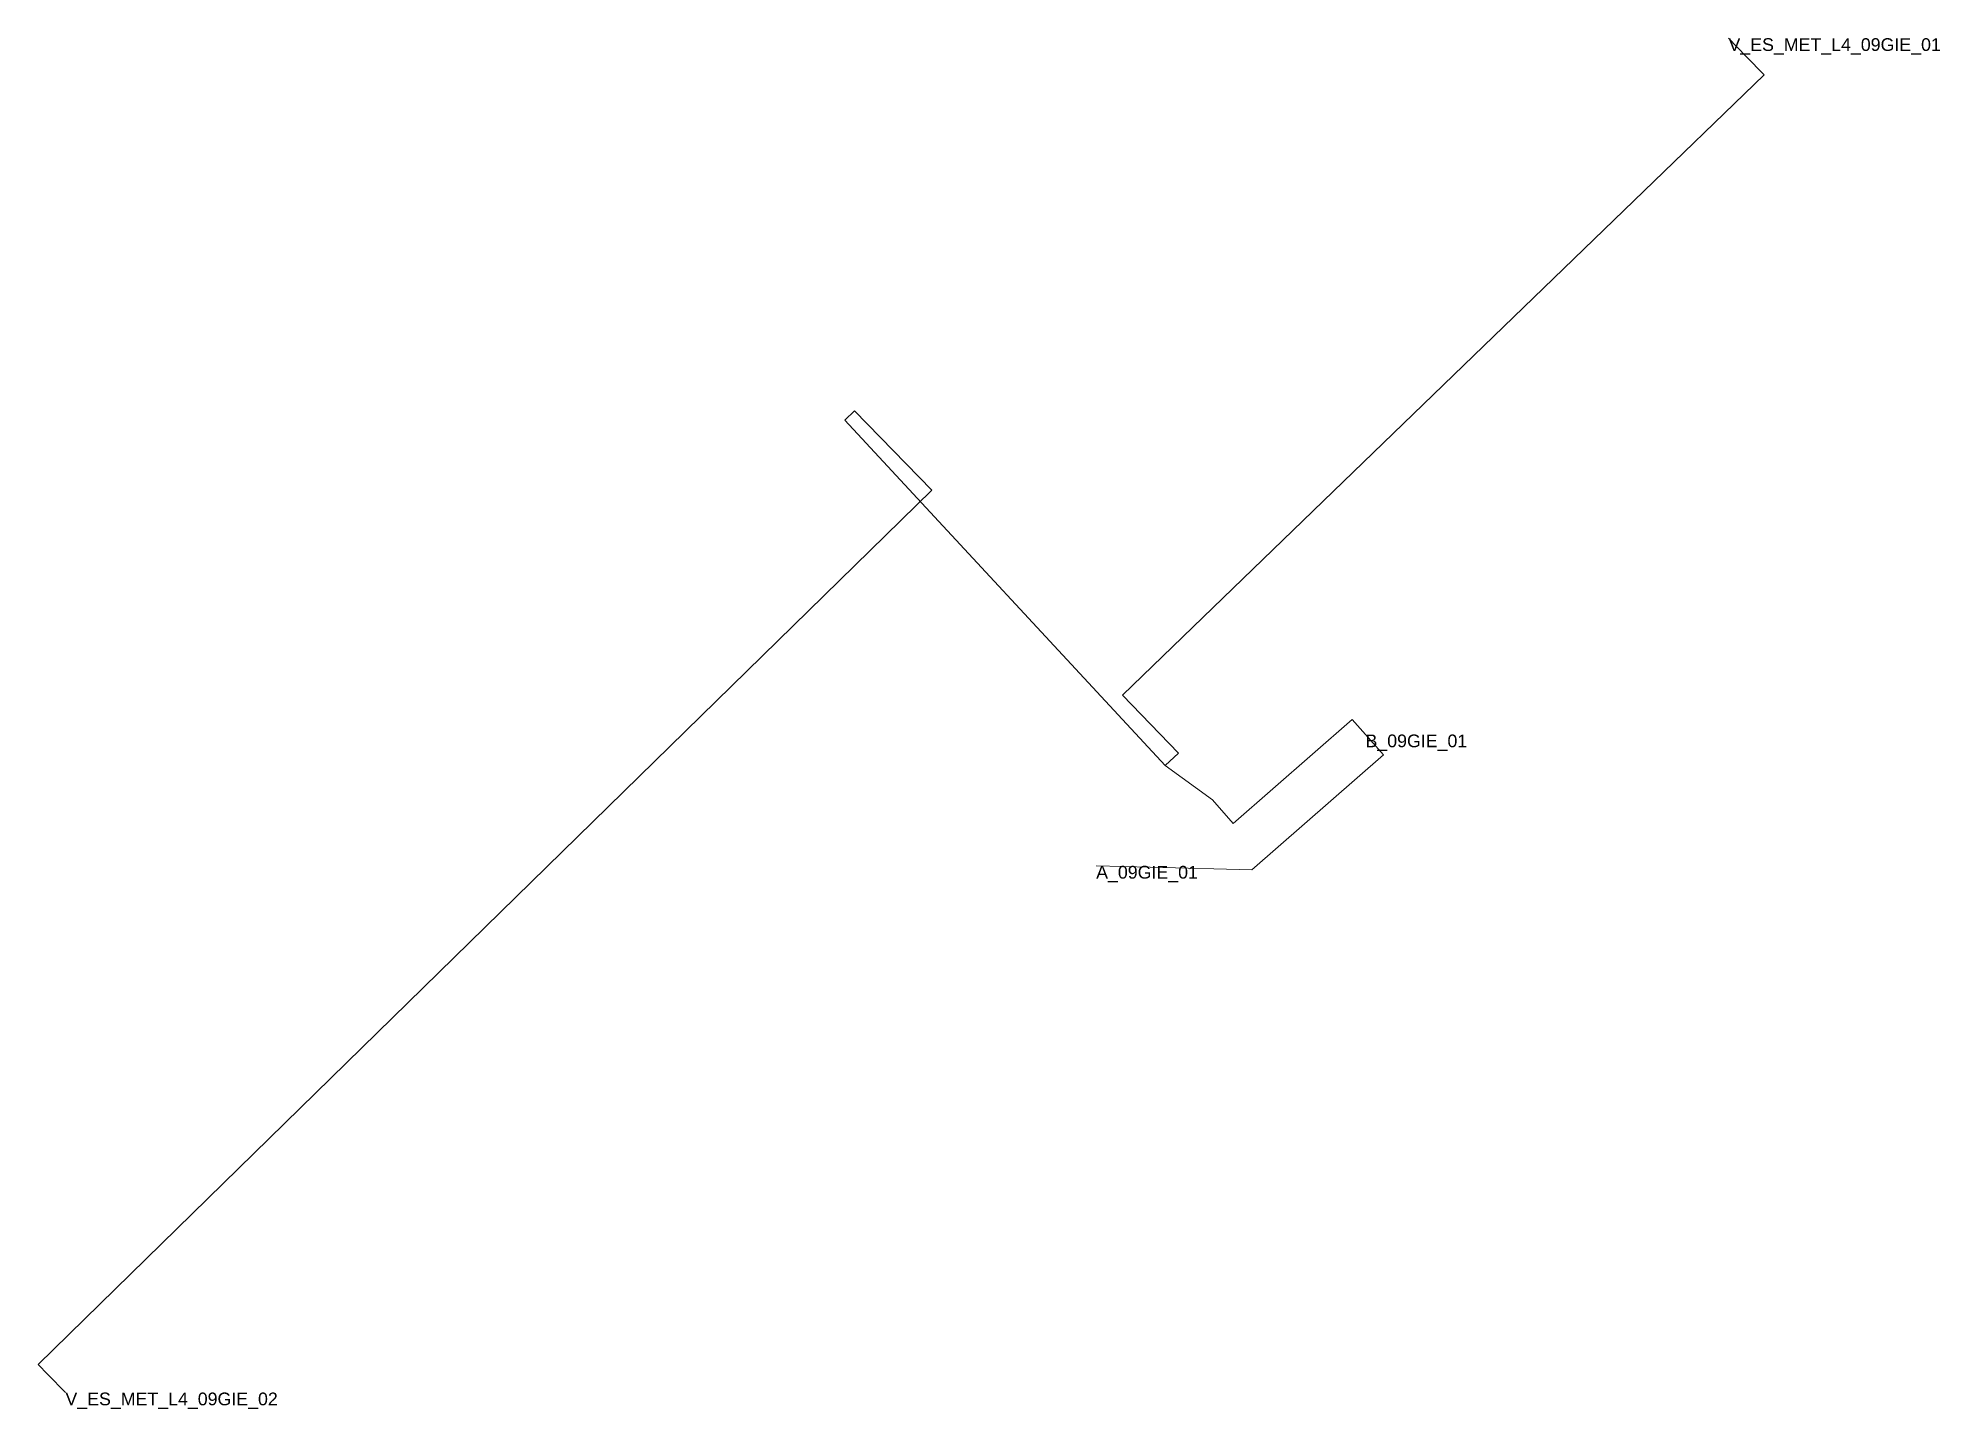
# Model space of a CAD drawing. Header units: metres. Extents: x 430648.3 to 430723.1, y 4582903.8 to 4582957.7.
import ezdxf
from ezdxf.enums import TextEntityAlignment as Align

# ---------------------------------------------------------------- set-up
doc = ezdxf.new("R2010")
doc.units = ezdxf.units.M
doc.header["$MEASUREMENT"] = 0
for name, color, linetype, lineweight, true_color in [('01_A_AccesTren_t', 40, 'Continuous', 0, 0xffd600), ('01_C_AccesExt_t', 251, 'Continuous', 0, 0x646464), ('01_I_Ascensor_l', 251, 'Continuous', 0, 0x646464), ('01_I_BarreraTarifaria_t', 251, 'Continuous', 0, 0x646464), ('01_I_Horitzontal_l', 251, 'Continuous', 0, 0x646464), ('01_I_RampaD_l', 251, 'Continuous', 0, 0x646464)]:
    doc.layers.add(name, color=color, linetype=linetype, lineweight=lineweight, true_color=true_color)
doc.styles.add('Style-Arial', font='arial.ttf')

msp = doc.modelspace()

# ---------------------------------------------------------------- linework, layer by layer
at = {"layer": '01_I_Ascensor_l'}
for p, q in [((430680.049214, 4582942.636181, -10), (430680.424785, 4582943.003617, -30)), ((430692.044446, 4582925.065258, -20), (430689.925515, 4582925.114912))]:
    msp.add_line(p, q, dxfattribs=at)
at = {"layer": '01_I_Ascensor_l', "extrusion": (0.7057391210755625, 0.707576061544571, 0.0356147457181186), "elevation": 3546727.186663, "flags": 128}
msp.add_lwpolyline([(2931461.992419, -126415.985981), (2931464.266355, -126405.979633), (2931464.238698, -126425.99233)], dxfattribs=at)
at = {"layer": '01_I_Horitzontal_l'}
msp.add_line((430692.640575, 4582929.063652, -10), (430680.049214, 4582942.636181, -10), dxfattribs=at)
at = {"layer": '01_I_Horitzontal_l', "flags": 128}
for points, elevation in [([(430693.163489, 4582929.548765), (430690.958405, 4582931.829921), (430716.18981, 4582956.219909), (430715.483945, 4582956.942703)], -30), ([(430680.424785, 4582943.003617), (430683.468896, 4582939.892111), (430648.326014, 4582905.510421), (430648.705148, 4582905.121732)], -30), ([(430700.514071, 4582930.280204), (430699.992778, 4582930.876392), (430695.312211, 4582926.783814), (430694.502245, 4582927.71015)], -20), ([(430692.044446, 4582925.065258), (430696.047103, 4582924.958949), (430701.215463, 4582929.478042), (430700.514071, 4582930.280204)], -20)]:
    msp.add_lwpolyline(points, dxfattribs=dict(at, elevation=elevation))
at = {"layer": '01_I_RampaD_l'}
for p, q in [((430715.483945, 4582956.942703, -30), (430714.785266, 4582957.658138, -30)), ((430648.705148, 4582905.121732, -30), (430649.403402, 4582904.405882, -30))]:
    msp.add_line(p, q, dxfattribs=at)

# ---------------------------------------------------------------- texts
at = {"layer": '01_A_AccesTren_t', "style": 'Style-Arial'}
for s, p in [('V_ES_MET_L4_09GIE_01', (430714.785266, 4582957.658138, -30)), ('V_ES_MET_L4_09GIE_02', (430649.403402, 4582904.405882, -30))]:
    msp.add_text(s, height=0.5, dxfattribs=at).set_placement(p, align=Align.TOP_LEFT)
at = {"layer": '01_C_AccesExt_t', "style": 'Style-Arial'}
msp.add_text('A_09GIE_01', height=0.5, dxfattribs=at).set_placement((430689.925515, 4582925.114912), align=Align.TOP_LEFT)
at = {"layer": '01_I_BarreraTarifaria_t', "style": 'Style-Arial'}
msp.add_text('B_09GIE_01', height=0.5, dxfattribs=at).set_placement((430700.514071, 4582930.280204, -20), align=Align.TOP_LEFT)

doc.saveas('drawing.dxf')
